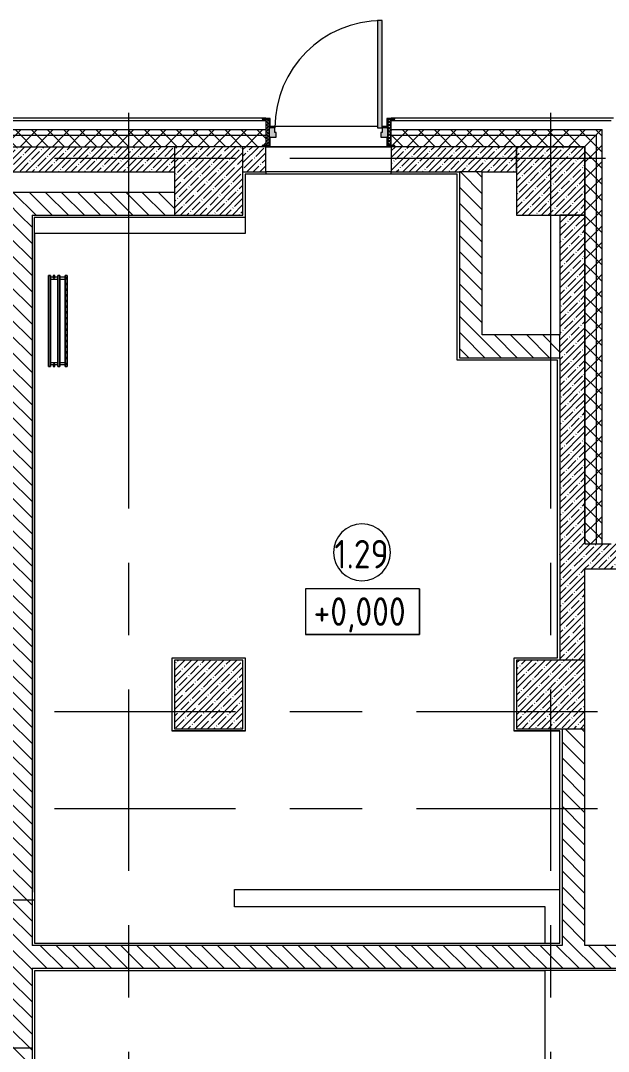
# Model space of a CAD drawing. Header units: millimetres. Extents: x -4029 to 232974, y -8553 to 104777.
# Drawn here: x 28660 to 33815, y 19172 to 28205 of the extents above; entities that cross this region are included whole.
import ezdxf

# ---------------------------------------------------------------- set-up
doc = ezdxf.new("R2010")
doc.units = ezdxf.units.MM
doc.linetypes.add('Осевая', pattern=[3175, 635, -476.25, 1587.5, -476.25])
for name, color, linetype, lineweight in [('A-AREA-BNDY', 7, 'Continuous', 9), ('A-AREA-IDEN', 7, 'Continuous', 9), ('A-DETL', 7, 'Continuous', 9), ('A-WALL', 7, 'Continuous', 9), ('A-WALL-1', 7, 'Continuous', 13), ('G-ANNO-DIMS', 7, 'Continuous', 9), ('I-WALL', 7, 'Continuous', 9), ('S-COLS', 7, 'Continuous', 9), ('Оси', 7, 'Continuous', 9), ('Оси-2', 7, 'Осевая', 9)]:
    doc.layers.add(name, color=color, linetype=linetype, lineweight=lineweight)
for name, color, linetype, lineweight, true_color in [('A-DOOR-1', 7, 'Continuous', 9, 0xaaaaaa), ('A-DOOR-2', 7, 'Continuous', 9, 0xe2e2e2), ('A-DOOR-FRAM-1', 7, 'Continuous', 9, 0xe2e2e2), ('A-DOOR-FRAM-2', 7, 'Continuous', 9, 0xaaaaaa), ('A-FLOR-1', 7, 'Continuous', 9, 0xaaaaaa), ('M-EQPM-1', 7, 'Continuous', 9, 0xaaaaaa)]:
    doc.layers.add(name, color=color, linetype=linetype, lineweight=lineweight, true_color=true_color)
doc.styles.add('GOST Common', font='', dxfattribs={"width": 0.9, "height": 250})
doc.styles.get('GOST Common').set_extended_font_data('GOST Common')
pattern_1 = [(45, (0, 0), (-57.02463, 57.02463), []), (45, (57.025, 0), (-57.02463, 57.02463), [100.806, -20.161, 3.353, -16.808])]
pattern_2 = [(135, (0, 0), (-70.71068, -70.71068), [])]
pattern_3 = [(45, (0, 0), (-70.71068, 70.71068), []), (135, (0, 0), (-70.71068, -70.71068), [])]

# ---------------------------------------------------------------- blocks, each defined once
blk = doc.blocks.new('BSC_Колонна _Прямоугольная - 600х600-V20-План монтажа стен и перегородок 1 этажа в осях 1-12')
at = {"layer": 'S-COLS'}
h = blk.add_hatch(dxfattribs=at)
h.set_pattern_fill('FP_37', color=256, style=0, pattern_type=2)
h.set_pattern_definition([(45, (-30310, -26800), (-57.02463, 57.02463), []), (45, (-30252.975, -26800), (-57.02463, 57.02463), [100.806, -20.161, 3.353, -16.808])])
h.paths.add_polyline_path([(218.4, -300), (300, -300), (300, 300), (-300, 300), (-300, -300)])
for p, q in [((300, 300), (-300, 300)), ((-300, 300), (-300, -300)), ((300, -300), (300, 300)), ((-300, -300), (300, -300))]:
    blk.add_line(p, q, dxfattribs=at)
blk = doc.blocks.new('110_Дверь_СКБ_1Ст_Наружная - ДН-2д_л__ Дверь из подвала ЛК _900 мм в свету_ 3300 фрамуга метал-22954314-План монтажа стен и перегородок 1 этажа в осях 1-12')
at = {"layer": 'A-DOOR-1'}
h = blk.add_hatch(dxfattribs=at)
h.set_pattern_fill('FP_54', color=256, style=0, pattern_type=2)
h.set_pattern_definition([(135, (1756.41, 179.685), (-14.14214, -14.14214), []), (225, (1756.41, 179.685), (14.14214, -14.14214), [])])
h.paths.add_polyline_path([(569.5, -125), (569.5, 105), (539.5, 105), (539.5, -125)])
at = {"layer": 'A-DOOR-2'}
h = blk.add_hatch(color=256, dxfattribs=at)
h.paths.add_polyline_path([(533.2, 30), (539.5, 30), (539.5, 105), (601.5, 105), (601.5, 113), (531.5, 113), (531.5, 30)])
h.paths.add_polyline_path([(-500.5, 30), (-492.5, 30.5), (-492.5, 113), (-562.5, 113), (-562.5, 105), (-500.5, 105), (-500.5, 33.5)])
h = blk.add_hatch(color=256, dxfattribs=at)
h.paths.add_polyline_path([(489.5, -50), (539.5, -50), (539.5, 30), (489.5, 30), (489.5, -10), (479.5, -10), (479.5, -50)])
h.paths.add_polyline_path([(-500.5, -50), (-440.5, -50), (-440.5, -10), (-450.5, -10), (-450.5, 30), (-500.5, 30), (-500.5, -35)])
h = blk.add_hatch(color=256, dxfattribs=at)
h.paths.add_polyline_path([(531.5, -133), (601.5, -133), (601.5, -125), (539.5, -125), (539.5, -50), (531.5, -50), (531.5, -125.4)])
h.paths.add_polyline_path([(-530.5, -133), (-492.5, -133), (-492.5, -50), (-500.5, -50), (-500.5, -125), (-562.5, -125), (-562.5, -133)])
at = {"layer": 'A-DOOR-FRAM-1'}
blk.add_hatch(color=256, dxfattribs=at).paths.add_polyline_path([(449.5, 30), (489.5, 30), (489.5, 970), (449.5, 970), (449.5, 45)])
at = {"layer": 'A-DOOR-FRAM-2'}
h = blk.add_hatch(dxfattribs=at)
h.set_pattern_fill('FP_55', color=256, style=0, pattern_type=2)
h.set_pattern_definition([(45, (-366.384, 179.685), (-14.1421, 14.1421), []), (135, (-366.384, 179.685), (-14.1421, -14.1421), [])])
h.paths.add_polyline_path([(-530.5, -125), (-500.5, -125), (-500.5, 105), (-530.5, 105), (-530.5, -119.5)])
at = {"layer": 'A-DOOR-1'}
for p, q in [((489.5, 970), (449.5, 970)), ((449.5, 970), (449.5, 30)), ((489.5, 30), (489.5, 970)), ((-492.5, 113), (-562.5, 113)), ((-562.5, 113), (-562.5, 105)), ((-562.5, 105), (-500.5, 105)), ((-500.5, 105), (-500.5, 30)), ((-492.5, 30), (-492.5, 113)), ((601.5, 113), (531.5, 113)), ((531.5, 113), (531.5, 30)), ((539.5, 30), (539.5, 105)), ((539.5, 105), (601.5, 105)), ((601.5, 105), (601.5, 113)), ((-500.5, 30), (-492.5, 30)), ((449.5, 30), (489.5, 30)), ((531.5, 30), (539.5, 30)), ((-492.5, -50), (-500.5, -50)), ((-500.5, -50), (-500.5, -125)), ((-492.5, -133), (-492.5, -50)), ((539.5, -50), (531.5, -50)), ((531.5, -50), (531.5, -133)), ((539.5, -125), (539.5, -50)), ((-562.5, -125), (-562.5, -133)), ((-500.5, -125), (-562.5, -125)), ((-562.5, -133), (-492.5, -133)), ((531.5, -133), (601.5, -133)), ((601.5, -125), (539.5, -125)), ((601.5, -133), (601.5, -125))]:
    blk.add_line(p, q, dxfattribs=at)
blk.add_arc((489.5, 30), 940, 90, 180, dxfattribs=at)
at = {"layer": 'A-DOOR-FRAM-2'}
for p, q in [((-500.5, 105), (-530.5, 105)), ((-530.5, 105), (-530.5, -125)), ((-500.5, -125), (-500.5, 105)), ((569.5, 105), (539.5, 105)), ((539.5, 105), (539.5, -125)), ((569.5, -125), (569.5, 105)), ((-450.5, 30), (-500.5, 30)), ((-500.5, 30), (-500.5, -50)), ((-450.5, -10), (-450.5, 30)), ((489.5, 30), (489.5, -10)), ((539.5, 30), (489.5, 30)), ((539.5, -50), (539.5, 30)), ((-500.5, -50), (-440.5, -50)), ((-440.5, -10), (-450.5, -10)), ((-440.5, -50), (-440.5, -10)), ((489.5, -10), (479.5, -10)), ((479.5, -10), (479.5, -50)), ((479.5, -50), (539.5, -50)), ((-530.5, -125), (-500.5, -125)), ((539.5, -125), (569.5, -125))]:
    blk.add_line(p, q, dxfattribs=at)
blk = doc.blocks.new('BSC_Колонна _Прямоугольная - 600х600-V35-План монтажа стен и перегородок 1 этажа в осях 1-12')
at = {"layer": 'S-COLS'}
h = blk.add_hatch(dxfattribs=at)
h.set_pattern_fill('FP_56', color=256, style=0, pattern_type=2)
h.set_pattern_definition([(45, (-33310, -22300), (-57.02463, 57.02463), []), (45, (-33252.975, -22300), (-57.02463, 57.02463), [100.806, -20.161, 3.353, -16.808])])
h.paths.add_polyline_path([(300, -300), (300, 300), (-300, 300), (-300, -300), (100, -300)])
for p, q in [((300, 300), (-300, 300)), ((-300, 300), (-300, -300)), ((300, -300), (300, 300)), ((-300, -300), (300, -300))]:
    blk.add_line(p, q, dxfattribs=at)
blk = doc.blocks.new('BSC_Колонна _Прямоугольная - 600х600-V59-План монтажа стен и перегородок 1 этажа в осях 1-12')
at = {"layer": 'S-COLS'}
h = blk.add_hatch(dxfattribs=at)
h.set_pattern_fill('FP_91', color=256, style=0, pattern_type=2)
h.set_pattern_definition([(45, (-30310, -22300), (-57.02463, 57.02463), []), (45, (-30252.975, -22300), (-57.02463, 57.02463), [100.806, -20.161, 3.353, -16.808])])
h.paths.add_polyline_path([(-300, -300), (300, -300), (300, 300), (-300, 300), (-300, -289.3)])
for p, q in [((300, 300), (-300, 300)), ((-300, 300), (-300, -300)), ((300, -300), (300, 300)), ((-300, -300), (300, -300))]:
    blk.add_line(p, q, dxfattribs=at)
blk = doc.blocks.new('radiator_prado_classic_z_tip_30_po exemplyaru - Classic Z Тип 30-500-30677908-План монтажа стен и перегородок 1 этажа в осях 1-12')
at = {"layer": 'M-EQPM-1'}
for p, q in [((0, 228), (0, 210)), ((800, 228), (0, 228)), ((0, 210), (0, 228)), ((0, 228), (12.5, 228)), ((0, 210), (800, 210)), ((17.5, 210), (0, 210)), ((12.5, 228), (37.5, 228)), ((37.5, 228), (12.5, 228)), ((12.5, 228), (37.5, 228)), ((12.5, 228), (17.5, 223)), ((12.5, 228), (17.5, 223)), ((32.5, 223), (17.5, 223)), ((17.5, 223), (32.5, 223)), ((17.5, 210), (17.5, 164)), ((17.5, 210), (17.5, 164)), ((18.5, 210), (17.5, 210)), ((17.5, 210), (32.5, 210)), ((32.5, 210), (17.5, 210)), ((17.5, 210), (32.2, 210)), ((19.7, 210), (18.5, 210)), ((31.5, 210), (18.5, 210)), ((26.9, 210), (19.7, 210)), ((31.5, 210), (26.9, 210)), ((32.5, 210), (31.5, 210)), ((32.2, 210), (32.5, 210)), ((32.5, 223), (37.5, 228)), ((37.5, 228), (32.5, 223)), ((32.5, 164), (32.5, 210)), ((32.5, 164), (32.5, 210)), ((767.5, 210), (32.5, 210)), ((37.5, 228), (62.5, 228)), ((62.5, 228), (87.5, 228)), ((87.5, 228), (62.5, 228)), ((62.5, 228), (87.5, 228)), ((62.5, 228), (67.5, 223)), ((62.5, 228), (67.5, 223)), ((82.5, 223), (67.5, 223)), ((67.5, 223), (82.5, 223)), ((82.5, 223), (87.5, 228)), ((87.5, 228), (82.5, 223)), ((87.5, 228), (112.5, 228)), ((112.5, 228), (137.5, 228)), ((137.5, 228), (112.5, 228)), ((112.5, 228), (137.5, 228)), ((112.5, 228), (117.5, 223)), ((112.5, 228), (117.5, 223)), ((132.5, 223), (117.5, 223)), ((117.5, 223), (132.5, 223)), ((132.5, 223), (137.5, 228)), ((137.5, 228), (132.5, 223)), ((137.5, 228), (162.5, 228)), ((162.5, 228), (187.5, 228)), ((187.5, 228), (162.5, 228)), ((162.5, 228), (187.5, 228)), ((162.5, 228), (167.5, 223)), ((162.5, 228), (167.5, 223)), ((182.5, 223), (167.5, 223)), ((167.5, 223), (182.5, 223)), ((182.5, 223), (187.5, 228)), ((187.5, 228), (182.5, 223)), ((187.5, 228), (212.5, 228)), ((212.5, 228), (237.5, 228)), ((237.5, 228), (212.5, 228)), ((212.5, 228), (237.5, 228)), ((212.5, 228), (217.5, 223)), ((212.5, 228), (217.5, 223)), ((232.5, 223), (217.5, 223)), ((217.5, 223), (232.5, 223)), ((232.5, 223), (237.5, 228)), ((237.5, 228), (232.5, 223)), ((237.5, 228), (262.5, 228)), ((262.5, 228), (287.5, 228)), ((287.5, 228), (262.5, 228)), ((262.5, 228), (287.5, 228)), ((262.5, 228), (267.5, 223)), ((262.5, 228), (267.5, 223)), ((282.5, 223), (267.5, 223)), ((267.5, 223), (282.5, 223)), ((282.5, 223), (287.5, 228)), ((287.5, 228), (282.5, 223)), ((287.5, 228), (312.5, 228)), ((312.5, 228), (337.5, 228)), ((337.5, 228), (312.5, 228)), ((312.5, 228), (337.5, 228)), ((312.5, 228), (317.5, 223)), ((312.5, 228), (317.5, 223)), ((332.5, 223), (317.5, 223)), ((317.5, 223), (332.5, 223)), ((332.5, 223), (337.5, 228)), ((337.5, 228), (332.5, 223)), ((337.5, 228), (362.5, 228)), ((362.5, 228), (387.5, 228)), ((387.5, 228), (362.5, 228)), ((362.5, 228), (387.5, 228)), ((362.5, 228), (367.5, 223)), ((362.5, 228), (367.5, 223)), ((382.5, 223), (367.5, 223)), ((367.5, 223), (382.5, 223)), ((382.5, 223), (387.5, 228)), ((387.5, 228), (382.5, 223)), ((387.5, 228), (412.5, 228)), ((412.5, 228), (437.5, 228)), ((437.5, 228), (412.5, 228)), ((412.5, 228), (437.5, 228)), ((412.5, 228), (417.5, 223)), ((412.5, 228), (417.5, 223)), ((432.5, 223), (417.5, 223)), ((417.5, 223), (432.5, 223)), ((432.5, 223), (437.5, 228)), ((437.5, 228), (432.5, 223)), ((437.5, 228), (462.5, 228)), ((462.5, 228), (487.5, 228)), ((487.5, 228), (462.5, 228)), ((462.5, 228), (487.5, 228)), ((462.5, 228), (467.5, 223)), ((462.5, 228), (467.5, 223)), ((482.5, 223), (467.5, 223)), ((467.5, 223), (482.5, 223)), ((482.5, 223), (487.5, 228)), ((487.5, 228), (482.5, 223)), ((487.5, 228), (512.5, 228)), ((512.5, 228), (537.5, 228)), ((537.5, 228), (512.5, 228)), ((512.5, 228), (537.5, 228)), ((512.5, 228), (517.5, 223)), ((512.5, 228), (517.5, 223)), ((532.5, 223), (517.5, 223)), ((517.5, 223), (532.5, 223)), ((532.5, 223), (537.5, 228)), ((537.5, 228), (532.5, 223)), ((537.5, 228), (562.5, 228)), ((562.5, 228), (587.5, 228)), ((587.5, 228), (562.5, 228)), ((562.5, 228), (587.5, 228)), ((562.5, 228), (567.5, 223)), ((562.5, 228), (567.5, 223)), ((582.5, 223), (567.5, 223)), ((567.5, 223), (582.5, 223)), ((582.5, 223), (587.5, 228)), ((587.5, 228), (582.5, 223)), ((587.5, 228), (612.5, 228)), ((612.5, 228), (637.5, 228)), ((637.5, 228), (612.5, 228)), ((612.5, 228), (637.5, 228)), ((612.5, 228), (617.5, 223)), ((612.5, 228), (617.5, 223)), ((632.5, 223), (617.5, 223)), ((617.5, 223), (632.5, 223)), ((632.5, 223), (637.5, 228)), ((637.5, 228), (632.5, 223)), ((637.5, 228), (662.5, 228)), ((662.5, 228), (687.5, 228)), ((687.5, 228), (662.5, 228)), ((662.5, 228), (687.5, 228)), ((662.5, 228), (667.5, 223)), ((662.5, 228), (667.5, 223)), ((682.5, 223), (667.5, 223)), ((667.5, 223), (682.5, 223)), ((682.5, 223), (687.5, 228)), ((687.5, 228), (682.5, 223)), ((687.5, 228), (712.5, 228)), ((712.5, 228), (737.5, 228)), ((737.5, 228), (712.5, 228)), ((712.5, 228), (737.5, 228)), ((712.5, 228), (717.5, 223)), ((712.5, 228), (717.5, 223)), ((732.5, 223), (717.5, 223)), ((717.5, 223), (732.5, 223)), ((732.5, 223), (737.5, 228)), ((737.5, 228), (732.5, 223)), ((737.5, 228), (762.5, 228)), ((762.5, 228), (787.5, 228)), ((787.5, 228), (762.5, 228)), ((762.5, 228), (787.5, 228)), ((762.5, 228), (767.5, 223)), ((762.5, 228), (767.5, 223)), ((782.5, 223), (767.5, 223)), ((767.5, 223), (782.5, 223)), ((767.5, 210), (767.5, 164)), ((767.5, 210), (767.5, 164)), ((771.2, 210), (767.5, 210)), ((767.5, 210), (782.5, 210)), ((768.5, 210), (767.5, 210)), ((767.5, 210), (782.5, 210)), ((776.9, 210), (768.5, 210)), ((781.5, 210), (768.5, 210)), ((773.1, 210), (771.2, 210)), ((776.9, 210), (773.1, 210)), ((778.7, 210), (776.9, 210)), ((782.5, 210), (776.9, 210)), ((780.3, 210), (778.7, 210)), ((781.5, 210), (780.3, 210)), ((782.5, 210), (781.5, 210)), ((782.5, 223), (787.5, 228)), ((787.5, 228), (782.5, 223)), ((782.5, 164), (782.5, 210)), ((782.5, 164), (782.5, 210)), ((800, 210), (782.5, 210)), ((787.5, 228), (800, 228)), ((800, 210), (800, 228)), ((800, 228), (800, 210)), ((800, 164), (0, 164)), ((0, 164), (0, 146)), ((0, 146), (0, 164)), ((0, 164), (17.5, 164)), ((0, 146), (800, 146)), ((17.5, 146), (0, 146)), ((17.5, 121.5), (0, 121.5)), ((17.5, 121.5), (0, 121.5)), ((0, 121.5), (0, 121.2)), ((0, 106.5), (0, 121.5)), ((0, 121.2), (0, 119.3)), ((0, 121.2), (0, 120.5)), ((0, 120.5), (0, 121.2)), ((0, 121.2), (0, 121.2)), ((0, 120.5), (0, 119.3)), ((0, 119.3), (0, 120.5)), ((0, 119.3), (0, 106.8)), ((0, 119.3), (0, 117.8)), ((0, 117.8), (0, 119.3)), ((0, 117.8), (0, 115.9)), ((0, 115.9), (0, 117.8)), ((0, 115.9), (0, 114)), ((0, 114), (0, 115.9)), ((0, 114), (0, 112.1)), ((0, 112.1), (0, 114)), ((0, 112.1), (0, 110.2)), ((0, 110.2), (0, 112.1)), ((0, 110.2), (0, 108.7)), ((0, 108.7), (0, 110.2)), ((0, 108.7), (0, 106.8)), ((0, 106.8), (0, 108.7)), ((0, 106.8), (0, 106.5)), ((0, 106.8), (0, 106.8)), ((0, 106.5), (17.5, 106.5)), ((0, 106.5), (17.5, 106.5)), ((19.7, 164), (17.5, 164)), ((17.5, 164), (32.5, 164)), ((30.3, 164), (17.5, 164)), ((17.5, 164), (32.5, 164)), ((17.5, 146), (17.5, 121.5)), ((17.5, 146), (17.5, 121.5)), ((17.5, 146), (17.8, 146)), ((32.5, 146), (17.5, 146)), ((17.5, 146), (32.5, 146)), ((32.5, 146), (17.5, 146)), ((17.5, 106.5), (17.5, 82)), ((17.5, 106.5), (17.5, 82)), ((17.8, 146), (23.1, 146)), ((18.5, 164), (31.5, 164)), ((31.5, 146), (18.5, 146)), ((28.7, 164), (19.7, 164)), ((23.1, 146), (30.3, 146)), ((30.3, 164), (28.7, 164)), ((31.5, 164), (30.3, 164)), ((32.5, 164), (30.3, 164)), ((30.3, 146), (32.5, 146)), ((32.5, 164), (31.5, 164)), ((32.5, 164), (767.5, 164)), ((32.5, 82), (32.5, 146)), ((32.5, 82), (32.5, 146)), ((767.5, 146), (32.5, 146)), ((782.5, 164), (767.5, 164)), ((767.5, 164), (782.5, 164)), ((767.8, 164), (767.5, 164)), ((767.5, 164), (776.9, 164)), ((767.5, 146), (767.5, 82)), ((767.5, 146), (767.5, 82)), ((767.5, 146), (782.5, 146)), ((782.5, 146), (767.5, 146)), ((767.5, 146), (767.8, 146)), ((767.8, 146), (767.5, 146)), ((773.1, 164), (767.8, 164)), ((767.8, 146), (773.1, 146)), ((768.5, 146), (767.8, 146)), ((768.5, 164), (781.5, 164)), ((769.7, 146), (768.5, 146)), ((781.5, 146), (768.5, 146)), ((771.2, 146), (769.7, 146)), ((773.1, 146), (771.2, 146)), ((775, 164), (773.1, 164)), ((773.1, 146), (778.7, 146)), ((775, 146), (773.1, 146)), ((781.5, 164), (775, 164)), ((776.9, 146), (775, 146)), ((776.9, 164), (778.7, 164)), ((778.7, 146), (776.9, 146)), ((778.7, 164), (781.5, 164)), ((778.7, 146), (782.5, 146)), ((780.3, 146), (778.7, 146)), ((781.5, 146), (780.3, 146)), ((782.5, 164), (781.5, 164)), ((781.5, 164), (782.5, 164)), ((782.2, 146), (781.5, 146)), ((782.5, 146), (782.2, 146)), ((782.5, 164), (800, 164)), ((782.5, 121.5), (782.5, 146)), ((782.5, 121.5), (782.5, 146)), ((800, 146), (782.5, 146)), ((800, 121.5), (782.5, 121.5)), ((800, 121.5), (782.5, 121.5)), ((782.5, 82), (782.5, 106.5)), ((782.5, 106.5), (800, 106.5)), ((782.5, 82), (782.5, 106.5)), ((782.5, 106.5), (800, 106.5)), ((800, 146), (800, 164)), ((800, 164), (800, 146)), ((800, 121.5), (800, 106.5)), ((800, 121.2), (800, 121.5)), ((800, 121.5), (800, 121.2)), ((800, 121.2), (800, 121.5)), ((800, 106.8), (800, 121.2)), ((800, 121.2), (800, 106.8)), ((800, 120.5), (800, 121.2)), ((800, 119.3), (800, 120.5)), ((800, 106.8), (800, 119.3)), ((800, 106.5), (800, 106.8)), ((800, 106.8), (800, 106.5)), ((800, 106.5), (800, 106.8)), ((800, 82), (0, 82)), ((0, 82), (0, 64)), ((0, 64), (0, 82)), ((0, 82), (17.5, 82)), ((800, 64), (0, 64)), ((0, 64), (800, 64)), ((17.8, 82), (17.5, 82)), ((17.5, 82), (32.5, 82)), ((17.8, 82), (17.5, 82)), ((17.5, 82), (32.5, 82)), ((18.5, 82), (17.8, 82)), ((32.5, 82), (17.8, 82)), ((23.1, 82), (18.5, 82)), ((18.5, 82), (31.5, 82)), ((30.3, 82), (23.1, 82)), ((32.2, 82), (30.3, 82)), ((32.5, 82), (32.2, 82)), ((32.5, 82), (767.5, 82)), ((782.5, 82), (767.5, 82)), ((767.5, 82), (782.5, 82)), ((771.2, 82), (767.5, 82)), ((767.5, 82), (767.8, 82)), ((767.8, 82), (771.2, 82)), ((768.5, 82), (781.5, 82)), ((778.7, 82), (771.2, 82)), ((771.2, 82), (773.1, 82)), ((773.1, 82), (778.7, 82)), ((782.5, 82), (778.7, 82)), ((778.7, 82), (780.3, 82)), ((780.3, 82), (782.5, 82)), ((782.5, 82), (800, 82)), ((800, 64), (800, 82)), ((800, 82), (800, 64))]:
    blk.add_line(p, q, dxfattribs=at)
for points, knots in [([(17.8, 121.2), (17.7, 121.3), (17.7, 121.3), (17.5, 121.5), (17.5, 121.5), (17.5, 121.5)], [0.8571429, 0.8571429, 0.8571429, 0.8571429, 0.8928571, 0.9285714, 1, 1, 1, 1]), ([(17.5, 121.5), (17.5, 121.5), (17.5, 121.5), (17.7, 121.3), (17.7, 121.3), (17.8, 121.2)], [0, 0, 0, 0, 0.0714286, 0.1071429, 0.1428571, 0.1428571, 0.1428571, 0.1428571]), ([(17.5, 121.5), (17.5, 121.5), (17.5, 121.5), (17.7, 121.3), (17.7, 121.3), (17.8, 121.2)], [0, 0, 0, 0, 0.0714286, 0.1071429, 0.1428571, 0.1428571, 0.1428571, 0.1428571]), ([(25, 114), (24.5, 114.5), (23.6, 115.4), (22.4, 116.6), (21.6, 117.4), (21.1, 117.9), (20.8, 118.2), (20.5, 118.5), (20.2, 118.8), (19.8, 119.1), (19.6, 119.4), (19.3, 119.7), (19, 120), (18.7, 120.3), (18.5, 120.5), (18.3, 120.7), (18.1, 120.9), (17.9, 121.1), (17.8, 121.2), (17.7, 121.3), (17.5, 121.5), (17.5, 121.5), (17.5, 121.5)], [0, 0, 0, 0, 0.142857, 0.285714, 0.357143, 0.392857, 0.428571, 0.464286, 0.5, 0.535714, 0.571429, 0.607143, 0.642857, 0.678571, 0.714286, 0.75, 0.785714, 0.821429, 0.857143, 0.892857, 0.928571, 1, 1, 1, 1]), ([(17.5, 106.5), (17.5, 106.5), (17.5, 106.5), (17.7, 106.7), (17.8, 106.8), (17.9, 106.9), (18.1, 107.1), (18.3, 107.3), (18.5, 107.5), (18.7, 107.7), (19, 108), (19.3, 108.3), (19.6, 108.6), (19.8, 108.9), (20.3, 109.3), (20.7, 109.7), (21.1, 110.1), (21.6, 110.6), (22.4, 111.4), (23.6, 112.6), (24.5, 113.5), (25, 114)], [0, 0, 0, 0, 0.071429, 0.107143, 0.142857, 0.178571, 0.214286, 0.25, 0.285714, 0.321429, 0.357143, 0.392857, 0.428571, 0.464286, 0.5, 0.571429, 0.607143, 0.642857, 0.714286, 0.857143, 1, 1, 1, 1]), ([(17.5, 106.5), (17.5, 106.5), (17.5, 106.5), (17.7, 106.7), (17.7, 106.7), (17.8, 106.8)], [0, 0, 0, 0, 0.0714286, 0.1071429, 0.1428571, 0.1428571, 0.1428571, 0.1428571]), ([(17.8, 106.8), (17.7, 106.7), (17.7, 106.7), (17.5, 106.5), (17.5, 106.5), (17.5, 106.5)], [0.8571429, 0.8571429, 0.8571429, 0.8571429, 0.8928571, 0.9285714, 1, 1, 1, 1]), ([(17.8, 106.8), (17.7, 106.7), (17.7, 106.7), (17.5, 106.5), (17.5, 106.5), (17.5, 106.5)], [0.8571429, 0.8571429, 0.8571429, 0.8571429, 0.8928571, 0.9285714, 1, 1, 1, 1]), ([(17.8, 121.2), (17.8, 121.2), (17.9, 121.1), (18.1, 120.9), (18.3, 120.7), (18.5, 120.5), (18.7, 120.3), (19, 120), (19.3, 119.7), (19.6, 119.4), (19.8, 119.1), (20.3, 118.7), (20.7, 118.3), (21.1, 117.9), (21.6, 117.4), (22.4, 116.6), (23.1, 115.9), (23.6, 115.4)], [0.1428571, 0.1428571, 0.1428571, 0.1428571, 0.1785714, 0.2142857, 0.25, 0.2857143, 0.3214286, 0.3571429, 0.3928571, 0.4285714, 0.4642857, 0.5, 0.5714286, 0.6071429, 0.6428571, 0.7142857, 0.8571429, 0.8571429, 0.8571429, 0.8571429]), ([(22.1, 111.1), (21.9, 110.9), (21.6, 110.6), (21.1, 110.1), (20.8, 109.8), (20.5, 109.5), (20.2, 109.2), (19.8, 108.9), (19.6, 108.6), (19.3, 108.3), (19, 108), (18.7, 107.7), (18.5, 107.5), (18.3, 107.3), (18.1, 107.1), (17.9, 106.9), (17.8, 106.8), (17.8, 106.8)], [0.2857143, 0.2857143, 0.2857143, 0.2857143, 0.3571429, 0.3928571, 0.4285714, 0.4642857, 0.5, 0.5357143, 0.5714286, 0.6071429, 0.6428571, 0.6785714, 0.7142857, 0.75, 0.7857143, 0.8214286, 0.8571429, 0.8571429, 0.8571429, 0.8571429]), ([(17.8, 106.8), (17.8, 106.8), (17.9, 106.9), (18.1, 107.1), (18.3, 107.3), (18.5, 107.5), (18.7, 107.7), (19, 108), (19.3, 108.3), (19.6, 108.6), (19.9, 108.8), (20.3, 109.3), (20.6, 109.6), (20.8, 109.8)], [0.1428571, 0.1428571, 0.1428571, 0.1428571, 0.1785714, 0.2142857, 0.25, 0.2857143, 0.3214286, 0.3571429, 0.3928571, 0.4285714, 0.4642857, 0.5, 0.5714286, 0.5714286, 0.5714286, 0.5714286]), ([(22.1, 116.9), (21.9, 117.1), (21.6, 117.4), (21.1, 117.9), (20.8, 118.2), (20.5, 118.5), (20.2, 118.8), (19.9, 119.2), (19.7, 119.3), (19.6, 119.4)], [0.2857143, 0.2857143, 0.2857143, 0.2857143, 0.3571429, 0.3928571, 0.4285714, 0.4642857, 0.5, 0.5357143, 0.5714286, 0.5714286, 0.5714286, 0.5714286]), ([(19.6, 119.4), (19.7, 119.3), (19.9, 119.2), (20.3, 118.7), (20.6, 118.4), (20.8, 118.2)], [0.4285714, 0.4285714, 0.4285714, 0.4285714, 0.4642857, 0.5, 0.5714286, 0.5714286, 0.5714286, 0.5714286]), ([(20.8, 118.2), (20.9, 118.1), (21.1, 117.9), (21.6, 117.4), (21.9, 117.1), (22.1, 116.9)], [0.5714286, 0.5714286, 0.5714286, 0.5714286, 0.6071429, 0.6428571, 0.7142857, 0.7142857, 0.7142857, 0.7142857]), ([(20.8, 109.8), (20.9, 109.9), (21.1, 110.1), (21.6, 110.6), (21.9, 110.9), (22.1, 111.1)], [0.5714286, 0.5714286, 0.5714286, 0.5714286, 0.6071429, 0.6428571, 0.7142857, 0.7142857, 0.7142857, 0.7142857]), ([(22.1, 111.1), (21.9, 110.9), (21.6, 110.6), (21.1, 110.1), (20.9, 109.9), (20.8, 109.8)], [0.2857143, 0.2857143, 0.2857143, 0.2857143, 0.3571429, 0.3928571, 0.4285714, 0.4285714, 0.4285714, 0.4285714]), ([(775, 114), (775.5, 114.5), (776.4, 115.4), (777.6, 116.6), (778.4, 117.4), (778.9, 117.9), (779.2, 118.2), (779.5, 118.5), (779.8, 118.8), (780.1, 119.2), (780.4, 119.4), (780.7, 119.7), (781, 120), (781.3, 120.3), (781.5, 120.5), (781.7, 120.7), (781.9, 120.9), (782.1, 121.1), (782.2, 121.2), (782.3, 121.3), (782.5, 121.5), (782.5, 121.5), (782.5, 121.5)], [0, 0, 0, 0, 0.142857, 0.285714, 0.357143, 0.392857, 0.428571, 0.464286, 0.5, 0.535714, 0.571429, 0.607143, 0.642857, 0.678571, 0.714286, 0.75, 0.785714, 0.821429, 0.857143, 0.892857, 0.928571, 1, 1, 1, 1]), ([(782.5, 106.5), (782.5, 106.5), (782.5, 106.5), (782.3, 106.7), (782.2, 106.8), (782.1, 106.9), (781.9, 107.1), (781.7, 107.3), (781.5, 107.5), (781.3, 107.7), (781, 108), (780.7, 108.3), (780.4, 108.6), (780.1, 108.8), (779.7, 109.3), (779.3, 109.7), (778.9, 110.1), (778.4, 110.6), (777.6, 111.4), (776.4, 112.6), (775.5, 113.5), (775, 114)], [0, 0, 0, 0, 0.071429, 0.107143, 0.142857, 0.178571, 0.214286, 0.25, 0.285714, 0.321429, 0.357143, 0.392857, 0.428571, 0.464286, 0.5, 0.571429, 0.607143, 0.642857, 0.714286, 0.857143, 1, 1, 1, 1]), ([(782.2, 121.2), (782.2, 121.2), (782.1, 121.1), (781.9, 120.9), (781.7, 120.7), (781.5, 120.5), (781.3, 120.3), (781, 120), (780.7, 119.7), (780.4, 119.4), (780.1, 119.2), (779.7, 118.7), (779.3, 118.3), (778.9, 117.9), (778.4, 117.4), (777.6, 116.6), (776.9, 115.9), (776.4, 115.4)], [0.1428571, 0.1428571, 0.1428571, 0.1428571, 0.1785714, 0.2142857, 0.25, 0.2857143, 0.3214286, 0.3571429, 0.3928571, 0.4285714, 0.4642857, 0.5, 0.5714286, 0.6071429, 0.6428571, 0.7142857, 0.8571429, 0.8571429, 0.8571429, 0.8571429]), ([(782.2, 121.2), (782.2, 121.2), (782.1, 121.1), (781.9, 120.9), (781.7, 120.7), (781.5, 120.5), (781.3, 120.3), (781, 120), (780.7, 119.7), (780.4, 119.4), (780.1, 119.2), (779.7, 118.7), (779.3, 118.3), (778.9, 117.9), (778.4, 117.4), (777.6, 116.6), (776.9, 115.9), (776.4, 115.4)], [0.1428571, 0.1428571, 0.1428571, 0.1428571, 0.1785714, 0.2142857, 0.25, 0.2857143, 0.3214286, 0.3571429, 0.3928571, 0.4285714, 0.4642857, 0.5, 0.5714286, 0.6071429, 0.6428571, 0.7142857, 0.8571429, 0.8571429, 0.8571429, 0.8571429]), ([(776.4, 115.4), (776.9, 115.9), (777.6, 116.6), (778.4, 117.4), (778.9, 117.9), (779.2, 118.2), (779.5, 118.5), (779.8, 118.8), (780.1, 119.2), (780.4, 119.4), (780.7, 119.7), (781, 120), (781.3, 120.3), (781.4, 120.4), (781.5, 120.5)], [0.1428571, 0.1428571, 0.1428571, 0.1428571, 0.2857143, 0.3571429, 0.3928571, 0.4285714, 0.4642857, 0.5, 0.5357143, 0.5714286, 0.6071429, 0.6428571, 0.6785714, 0.7142857, 0.7142857, 0.7142857, 0.7142857]), ([(777.9, 111.1), (778.1, 110.9), (778.4, 110.6), (778.9, 110.1), (779.2, 109.8), (779.5, 109.5), (779.8, 109.2), (780.1, 108.8), (780.4, 108.6), (780.7, 108.3), (781, 108), (781.3, 107.7), (781.5, 107.5), (781.7, 107.3), (781.9, 107.1), (782.1, 106.9), (782.2, 106.8), (782.2, 106.8)], [0.2857143, 0.2857143, 0.2857143, 0.2857143, 0.3571429, 0.3928571, 0.4285714, 0.4642857, 0.5, 0.5357143, 0.5714286, 0.6071429, 0.6428571, 0.6785714, 0.7142857, 0.75, 0.7857143, 0.8214286, 0.8571429, 0.8571429, 0.8571429, 0.8571429]), ([(777.9, 111.1), (778.1, 110.9), (778.4, 110.6), (778.9, 110.1), (779.2, 109.8), (779.5, 109.5), (779.8, 109.2), (780.1, 108.8), (780.4, 108.6), (780.7, 108.3), (781, 108), (781.3, 107.7), (781.5, 107.5), (781.7, 107.3), (781.9, 107.1), (782.1, 106.9), (782.2, 106.8), (782.2, 106.8)], [0.2857143, 0.2857143, 0.2857143, 0.2857143, 0.3571429, 0.3928571, 0.4285714, 0.4642857, 0.5, 0.5357143, 0.5714286, 0.6071429, 0.6428571, 0.6785714, 0.7142857, 0.75, 0.7857143, 0.8214286, 0.8571429, 0.8571429, 0.8571429, 0.8571429]), ([(781.5, 107.5), (781.4, 107.6), (781.3, 107.7), (781, 108), (780.7, 108.3), (780.4, 108.6), (780.1, 108.8), (779.7, 109.3), (779.3, 109.7), (778.9, 110.1), (778.4, 110.6), (778.1, 110.9), (777.9, 111.1)], [0.2857143, 0.2857143, 0.2857143, 0.2857143, 0.3214286, 0.3571429, 0.3928571, 0.4285714, 0.4642857, 0.5, 0.5714286, 0.6071429, 0.6428571, 0.7142857, 0.7142857, 0.7142857, 0.7142857]), ([(782.5, 121.5), (782.5, 121.5), (782.5, 121.5), (782.3, 121.3), (782.3, 121.3), (782.2, 121.2)], [0, 0, 0, 0, 0.0714286, 0.1071429, 0.1428571, 0.1428571, 0.1428571, 0.1428571]), ([(782.5, 121.5), (782.5, 121.5), (782.5, 121.5), (782.3, 121.3), (782.3, 121.3), (782.2, 121.2)], [0, 0, 0, 0, 0.0714286, 0.1071429, 0.1428571, 0.1428571, 0.1428571, 0.1428571]), ([(782.2, 121.2), (782.3, 121.3), (782.3, 121.3), (782.5, 121.5), (782.5, 121.5), (782.5, 121.5)], [0.8571429, 0.8571429, 0.8571429, 0.8571429, 0.8928571, 0.9285714, 1, 1, 1, 1]), ([(782.2, 106.8), (782.3, 106.7), (782.3, 106.7), (782.5, 106.5), (782.5, 106.5), (782.5, 106.5)], [0.8571429, 0.8571429, 0.8571429, 0.8571429, 0.8928571, 0.9285714, 1, 1, 1, 1]), ([(782.2, 106.8), (782.3, 106.7), (782.3, 106.7), (782.5, 106.5), (782.5, 106.5), (782.5, 106.5)], [0.8571429, 0.8571429, 0.8571429, 0.8571429, 0.8928571, 0.9285714, 1, 1, 1, 1]), ([(782.5, 106.5), (782.5, 106.5), (782.5, 106.5), (782.3, 106.7), (782.3, 106.7), (782.2, 106.8)], [0, 0, 0, 0, 0.0714286, 0.1071429, 0.1428571, 0.1428571, 0.1428571, 0.1428571])]:
    blk.add_open_spline(points, degree=3, knots=knots, dxfattribs=at)
for points in [[(18.5, 120.5), (18.4, 120.6), (18.3, 120.7), (18.1, 120.9), (17.9, 121.1), (17.8, 121.2), (17.8, 121.2)], [(17.8, 121.2), (17.8, 121.2), (17.9, 121.1), (18.1, 120.9), (18.3, 120.7), (18.5, 120.5), (18.7, 120.3), (19, 120), (19.3, 119.7), (19.5, 119.5), (19.6, 119.4)], [(20.8, 109.8), (20.7, 109.7), (20.5, 109.5), (20.2, 109.2), (19.9, 108.8), (19.6, 108.6), (19.3, 108.3), (19, 108), (18.7, 107.7), (18.5, 107.5), (18.3, 107.3), (18.1, 107.1), (17.9, 106.9), (17.8, 106.8), (17.8, 106.8)], [(19.6, 119.4), (19.5, 119.5), (19.3, 119.7), (19, 120), (18.7, 120.3), (18.6, 120.4), (18.5, 120.5)], [(23.6, 115.4), (23.1, 115.9), (22.6, 116.4), (22.1, 116.9)], [(22.1, 116.9), (22.6, 116.4), (23.1, 115.9), (23.6, 115.4)], [(25, 114), (24.5, 113.5), (23.6, 112.6), (22.6, 111.6), (22.1, 111.1)], [(22.1, 111.1), (22.6, 111.6), (23.1, 112.1), (23.6, 112.6)], [(23.6, 112.6), (23.1, 112.1), (22.6, 111.6), (22.1, 111.1)], [(25, 114), (24.5, 114.5), (24, 115), (23.6, 115.4)], [(23.6, 115.4), (24, 115), (24.5, 114.5), (25, 114)], [(23.6, 115.4), (24, 115), (24.5, 114.5), (25, 114)], [(23.6, 112.6), (24, 113), (24.5, 113.5), (25, 114)], [(25, 114), (24.5, 113.5), (24, 113), (23.6, 112.6)], [(776.4, 115.4), (776, 115), (775.5, 114.5), (775, 114)], [(776.4, 115.4), (776, 115), (775.5, 114.5), (775, 114)], [(775, 114), (775.5, 114.5), (776, 115), (776.4, 115.4)], [(775, 114), (775.5, 113.5), (776.4, 112.6), (777.4, 111.6), (777.9, 111.1)], [(775, 114), (775.5, 113.5), (776.4, 112.6), (777.4, 111.6), (777.9, 111.1)], [(777.9, 111.1), (777.4, 111.6), (776.4, 112.6), (775.5, 113.5), (775, 114)], [(781.5, 120.5), (781.6, 120.6), (781.7, 120.7), (781.9, 120.9), (782.1, 121.1), (782.2, 121.2), (782.2, 121.2)], [(782.2, 106.8), (782.2, 106.8), (782.1, 106.9), (781.9, 107.1), (781.7, 107.3), (781.6, 107.4), (781.5, 107.5)]]:
    blk.add_open_spline(points, degree=3, dxfattribs=at)
blk = doc.blocks.new('BSC_Колонна _Прямоугольная - 600х600-V79-План монтажа стен и перегородок 1 этажа в осях 1-12')
at = {"layer": 'S-COLS'}
for p, q in [((300, 300), (-300, 300)), ((-300, 300), (-300, -300)), ((300, -300), (300, 300)), ((-300, -300), (300, -300))]:
    blk.add_line(p, q, dxfattribs=at)
blk = doc.blocks.new('Марка_Помещения - Номер-25198446-План монтажа стен и перегородок 1 этажа в осях 1-12')
at = {"layer": 'A-AREA-IDEN'}
for start, end in [(360, 180), (180, 360)]:
    blk.add_arc((0, 0), 2.5, start, end, dxfattribs=at)
blk = doc.blocks.new('Высотные отметки - 10х4_h_-17668695-План монтажа стен и перегородок 1 этажа в осях 1-12')
at = {"layer": 'G-ANNO-DIMS'}
for p, q in [((-5, 4), (-5, 0)), ((5, 4), (-5, 4)), ((5, 4), (-5, 4)), ((-5, 4), (-5, 0)), ((5, 4), (5, 0)), ((5, 0), (5, 4)), ((5, 0), (-5, 0)), ((-5, 0), (5, 0))]:
    blk.add_line(p, q, dxfattribs=at)

msp = doc.modelspace()

# ---------------------------------------------------------------- hatches: boundary and pattern name
at = {"layer": 'A-WALL'}
h = msp.add_hatch(dxfattribs=at)
h.set_pattern_fill('FP_6', color=256, style=0, pattern_type=2)
h.set_pattern_definition(pattern_3)
h.paths.add_polyline_path([(33218.978, 27200), (33760, 27200), (33760, 27250), (31910, 27250), (31910, 27200), (33010, 27200)])
h.paths.add_polyline_path([(19610.2567, 27200), (20210, 27200), (20210, 27250), (19610.2567, 27250), (19610.2567, 27209.9999)])
h.paths.add_polyline_path([(18710.2567, 27200), (18710.2567, 27250), (17810.2566, 27250), (17810.2566, 27200), (18420.9316, 27200)])
h.paths.add_polyline_path([(23802.0394, 27200), (30810, 27200), (30810, 27250), (21910, 27250), (21910, 27200), (22456.7624, 27200)])
h.paths.add_polyline_path([(13730, 27200), (15110.2565, 27200), (15110.2565, 27250), (13730, 27250), (13730, 27209.9999)])
h.paths.add_polyline_path([(16910.2566, 27200), (16910.2566, 27250), (16010.2565, 27250), (16010.2565, 27200), (16598.8889, 27200)])
h = msp.add_hatch(dxfattribs=at)
h.set_pattern_fill('FP_6', color=256, style=0, pattern_type=2)
h.set_pattern_definition(pattern_3)
h.paths.add_polyline_path([(23802.0394, 27100), (30810, 27100), (30810, 27102), (30778, 27102), (30778, 27110), (30810, 27110), (30810, 27200), (21910, 27200), (21910, 27100), (22510, 27100)])
h.paths.add_polyline_path([(13765, 27100), (15110.2565, 27100), (15110.2565, 27200), (13730, 27200), (13730, 27100)])
h.paths.add_polyline_path([(33390, 27100), (33710, 27100), (33710, 27200), (31910, 27200), (31910, 27110), (31942, 27109.2479), (31942, 27102), (31910, 27102), (31910, 27100), (33218.978, 27100)])
h.paths.add_polyline_path([(16010.2565, 27100), (16910.2566, 27100), (16910.2566, 27200), (16010.2565, 27200), (16010.2565, 27197.5548)])
h.paths.add_polyline_path([(17810.2566, 27100), (18710.2566, 27100), (18710.2567, 27200), (17810.2566, 27200), (17810.2566, 27166.4544)])
h.paths.add_polyline_path([(19610.2567, 27100), (20210, 27100), (20210, 27200), (19610.2567, 27200), (19610.2567, 27116.6083)])
h = msp.add_hatch(dxfattribs=at)
h.set_pattern_fill('FP_6', color=256, style=0, pattern_type=2)
h.set_pattern_definition(pattern_3)
h.paths.add_polyline_path([(33710, 23620), (33760, 23620), (33760, 27200), (33710, 27199.5263), (33710, 23635.5572)])
h = msp.add_hatch(dxfattribs=at)
h.set_pattern_fill('FP_6', color=256, style=0, pattern_type=2)
h.set_pattern_definition(pattern_3)
h.paths.add_polyline_path([(33610.279, 23620), (33710, 23620), (33710, 27100), (33610, 27099.9999), (33610, 23620)])
at = {"layer": 'I-WALL'}
h = msp.add_hatch(dxfattribs=at)
h.set_pattern_fill('FP_1', color=256, style=0, pattern_type=2)
h.set_pattern_definition(pattern_1)
h.paths.add_polyline_path([(29810, 26880), (29810, 27099.9999), (26410, 27099.9999), (26410, 26880), (29183.1471, 26880)])
h = msp.add_hatch(dxfattribs=at)
h.set_pattern_fill('FP_1', color=256, style=0, pattern_type=2)
h.set_pattern_definition(pattern_1)
h.paths.add_polyline_path([(31977.3688, 26880), (33010, 26880), (33010, 27100), (31910, 27100), (31910, 26880)])
h.paths.add_polyline_path([(30010, 26880), (30010, 27099.9999), (29810, 27099.9999), (29810, 26880), (29990, 26880)])
h.paths.add_polyline_path([(30610, 26880), (30810, 26880), (30809.9994, 27099.9999), (30610, 27099.9999), (30610, 26900)])
h = msp.add_hatch(dxfattribs=at)
h.set_pattern_fill('FP_18', color=256, style=0, pattern_type=2)
h.set_pattern_definition(pattern_2)
h.paths.add_polyline_path([(32709.4735, 25449.9999), (32709.4735, 26880), (32509.4735, 26880), (32509.4735, 25449.9999)])
h = msp.add_hatch(dxfattribs=at)
h.set_pattern_fill('FP_18', color=256, style=0, pattern_type=2)
h.set_pattern_definition(pattern_2)
h.paths.add_polyline_path([(28560, 26499.9999), (30010, 26499.9999), (30010, 26699.9999), (26410, 26699.9999), (26410, 26499.9999), (27837.8702, 26499.9999)])
h = msp.add_hatch(dxfattribs=at)
h.set_pattern_fill('FP_18', color=256, style=0, pattern_type=2)
h.set_pattern_definition(pattern_2)
h.paths.add_polyline_path([(28760, 15200.0001), (28760, 26499.9999), (28560, 26499.9999), (28560, 15200.0001)])
h = msp.add_hatch(dxfattribs=at)
h.set_pattern_fill('FP_1', color=256, style=0, pattern_type=2)
h.set_pattern_definition(pattern_1)
h.paths.add_polyline_path([(33390, 22600), (33610, 22600), (33610, 26499.9999), (33390, 26499.9999), (33390, 23013.0522)])
h = msp.add_hatch(dxfattribs=at)
h.set_pattern_fill('FP_18', color=256, style=0, pattern_type=2)
h.set_pattern_definition(pattern_2)
h.paths.add_polyline_path([(33390, 25249.9999), (33390, 25449.9999), (32509.4735, 25449.9999), (32509.4735, 25249.9999), (33370, 25249.9999)])
h = msp.add_hatch(dxfattribs=at)
h.set_pattern_fill('FP_1', color=256, style=0, pattern_type=2)
h.set_pattern_definition(pattern_1)
h.paths.add_polyline_path([(33860, 23400), (34540, 23400), (34540, 23620), (33610, 23619.7217), (33610, 23400), (33840, 23400)])
h.paths.add_polyline_path([(38270, 23400), (38282.6518, 23400), (38282.6518, 23620), (37640, 23619.7217), (37640, 23400), (37927.4473, 23400)])
h = msp.add_hatch(dxfattribs=at)
h.set_pattern_fill('FP_18', color=256, style=0, pattern_type=2)
h.set_pattern_definition(pattern_2)
h.paths.add_polyline_path([(33610, 20100), (33610, 22000), (33410, 22000), (33410, 20100)])
h = msp.add_hatch(dxfattribs=at)
h.set_pattern_fill('FP_18', color=256, style=0, pattern_type=2)
h.set_pattern_definition(pattern_2)
h.paths.add_polyline_path([(33390, 19900), (34010, 19900), (34010, 20100), (28760, 20100), (28760, 19900), (33218.978, 19900)])
at = {"layer": 'S-COLS'}
h = msp.add_hatch(dxfattribs=at)
h.set_pattern_fill('FP_1', color=256, style=0, pattern_type=2)
h.set_pattern_definition(pattern_1)
h.paths.add_polyline_path([(33390, 26499.9999), (33610, 26499.9999), (33610, 27099.9999), (33010, 27099.9999), (33010, 26499.9999), (33218.978, 26499.9999)])

# ---------------------------------------------------------------- linework, layer by layer
at = {"layer": 'A-AREA-BNDY', "flags": 128}
for points in [[(32488.4735, 26858.9999), (31910, 26858.9999), (30810, 26858.9999), (30631, 26858.9999), (30631, 26339.9999), (28781, 26339.9999), (28781, 20121), (33260, 20121), (33260, 20440), (33236.4904, 20440), (30535, 20440), (30535, 20590), (33389, 20590), (33389, 21979), (32989, 21979), (32989, 22621), (33369, 22621), (33369, 25228.9999), (32488.4735, 25228.9999)], [(29989, 22621), (30631, 22621), (30631, 21979), (29989, 21979)], [(32989, 18471.0001), (33260, 18471.0001), (33260, 19879), (28781, 19879), (28781, 15361.0001), (31041, 15361.0001), (31041, 15221.0001), (33369.4735, 15221.0001), (33369.4735, 17829.0001), (32989, 17829.0001)]]:
    msp.add_lwpolyline(points, close=True, dxfattribs=at)
at = {"layer": 'A-DETL'}
for p, q in [((21890, 20500), (28781, 20500)), ((28760, 19200), (21890, 19200))]:
    msp.add_line(p, q, dxfattribs=at)
at = {"layer": 'A-FLOR-1'}
for p, q in [((30810, 26859.9999), (30630, 26859.9999)), ((30630, 26859.9999), (30630, 26479.9999)), ((30810, 26879.9999), (30810, 26859.9999)), ((31910, 26859.9999), (31910, 26879.9999)), ((32489.4735, 26859.9999), (31910, 26859.9999)), ((32489.4735, 25229.9999), (32489.4735, 26859.9999)), ((30630, 26479.9999), (28780, 26479.9999)), ((28780, 26479.9999), (28780, 20567.6532)), ((33370, 25229.9999), (32489.4735, 25229.9999)), ((33370, 22620), (33370, 25229.9999)), ((29990, 21980), (29990, 22620)), ((29990, 22620), (30630, 22620)), ((30630, 22620), (30630, 21980)), ((32990, 21980), (32990, 22620)), ((32990, 22620), (33370, 22620)), ((30630, 21980), (29990, 21980)), ((33390, 21980), (32990, 21980)), ((33390, 20120), (33390, 21980)), ((30669.9281, 20120), (33390, 20120)), ((33990, 19880), (30669.9281, 19880))]:
    msp.add_line(p, q, dxfattribs=at)
at = {"layer": 'A-WALL'}
for p, q in [((30810, 27350), (21910, 27350)), ((30810, 27348), (30810, 27350)), ((30848, 27280), (31790, 27280)), ((31830, 27280), (31872, 27280)), ((33860, 27350), (31910, 27350)), ((31910, 27350), (31910, 27348)), ((26410, 27100), (29810, 27100)), ((30810, 27100), (30810, 27102)), ((31910, 27100), (30810, 27100)), ((31910, 27102), (31910, 27100)), ((33010, 27100), (33610, 27100)), ((33610, 27100), (33610, 23620))]:
    msp.add_line(p, q, dxfattribs=at)
at = {"layer": 'A-WALL-1'}
for p, q in [((21910, 27330), (30810, 27330)), ((31910, 27330), (33840, 27330)), ((21910, 27250), (30810, 27250)), ((21910, 27200), (30810, 27200)), ((31910, 27250), (33760, 27250)), ((31910, 27200), (33710, 27200)), ((33710, 23620), (33710, 27200)), ((33760, 23620), (33760, 27250)), ((30010, 27100), (29810, 27100)), ((30810, 27100), (30610, 27100)), ((33010, 27100), (31910, 27100)), ((32709.4735, 26880), (32509.4735, 26880)), ((33390, 25249.9999), (33390, 25449.9999)), ((33610, 23620), (33840, 23620))]:
    msp.add_line(p, q, dxfattribs=at)
at = {"layer": 'I-WALL'}
for p, q in [((30810, 26880), (30810, 27100)), ((30810, 27099.9999), (31910, 27099.9999)), ((31910, 27100), (31910, 26880)), ((33010, 26880), (33010, 27100)), ((26410, 26880), (30010, 26880)), ((30610, 26880), (30810, 26880)), ((31910, 26879.9999), (30810, 26879.9999)), ((31910, 26880), (32509.4735, 26880)), ((32509.4735, 26880), (32509.4735, 25249.9999)), ((32709.4735, 26880), (33010, 26880)), ((32709.4735, 25449.9999), (32709.4735, 26880)), ((30010, 26699.9999), (26410, 26699.9999)), ((28760, 26499.9999), (28760, 20100)), ((28760, 26499.9999), (30010, 26499.9999)), ((33390, 26499.9999), (33390, 25449.9999)), ((33610, 26499.9999), (33390, 26499.9999)), ((33610, 23620), (33610, 26499.9999)), ((33390, 25449.9999), (32709.4735, 25449.9999)), ((32509.4735, 25249.9999), (33390, 25249.9999)), ((33390, 25249.9999), (33390, 22600)), ((33610, 22600), (33610, 23400)), ((33610, 23400), (34010, 23400)), ((33410, 22000), (33410, 20100)), ((33610, 20100), (33610, 22000)), ((33410, 20100), (28760, 20100)), ((34010, 20100), (33610, 20100)), ((28760, 19900), (28760, 15200.0001)), ((28760, 19900), (34010, 19900))]:
    msp.add_line(p, q, dxfattribs=at)
at = {"layer": 'S-COLS'}
for p, q in [((33610, 27099.9999), (33010, 27099.9999)), ((33010, 27099.9999), (33010, 26499.9999)), ((33610, 26499.9999), (33610, 27099.9999)), ((33010, 26499.9999), (33610, 26499.9999))]:
    msp.add_line(p, q, dxfattribs=at)
at = {"layer": 'Оси'}
for p, q in [((29610, 24898.0711), (29610, 27398.0711)), ((33310, 24898.0711), (33310, 27398.0711)), ((31290.4735, 26999.9998), (33790.4735, 26999.9998))]:
    msp.add_line(p, q, dxfattribs=at)
at = {"layer": 'Оси-2'}
for p, q in [((-728.7494, 26999.9998), (31290.4735, 26999.9998)), ((29610, 593.7414), (29610, 24898.0711)), ((33310, 593.7414), (33310, 24898.0711)), ((-728.7494, 22150.0001), (36035.9723, 22150.0001)), ((-728.7494, 21300.0001), (36035.9723, 21300.0001))]:
    msp.add_line(p, q, dxfattribs=at)

# ---------------------------------------------------------------- block references
at = {"layer": 'A-AREA-IDEN', "xscale": 99.99999999999993, "yscale": 99.99999999999993, "zscale": 99.99999999999993}
msp.add_blockref('Марка_Помещения - Номер-25198446-План монтажа стен и перегородок 1 этажа в осях 1-12', (31653.9804, 23545.3105), dxfattribs=at)
at = {"layer": 'A-DOOR-1'}
msp.add_blockref('110_Дверь_СКБ_1Ст_Наружная - ДН-2д_л__ Дверь из подвала ЛК _900 мм в свету_ 3300 фрамуга метал-22954314-План монтажа стен и перегородок 1 этажа в осях 1-12', (31340.5, 27235), dxfattribs=at)
at = {"layer": 'G-ANNO-DIMS', "xscale": 99.99999999999993, "yscale": 99.99999999999993, "zscale": 99.99999999999993}
msp.add_blockref('Высотные отметки - 10х4_h_-17668695-План монтажа стен и перегородок 1 этажа в осях 1-12', (31658.472, 22824.3918), dxfattribs=at)
at = {"layer": 'M-EQPM-1', "rotation": 269.9999999999996}
msp.add_blockref('radiator_prado_classic_z_tip_30_po exemplyaru - Classic Z Тип 30-500-30677908-План монтажа стен и перегородок 1 этажа в осях 1-12', (28839.9669, 25972.7923), dxfattribs=at)
at = {"layer": 'S-COLS'}
for name, p in [('BSC_Колонна _Прямоугольная - 600х600-V20-План монтажа стен и перегородок 1 этажа в осях 1-12', (30310, 26799.9999)), ('BSC_Колонна _Прямоугольная - 600х600-V79-План монтажа стен и перегородок 1 этажа в осях 1-12', (30310, 22300.0001)), ('BSC_Колонна _Прямоугольная - 600х600-V59-План монтажа стен и перегородок 1 этажа в осях 1-12', (30310, 22300)), ('BSC_Колонна _Прямоугольная - 600х600-V35-План монтажа стен и перегородок 1 этажа в осях 1-12', (33310, 22300))]:
    msp.add_blockref(name, p, dxfattribs=at)

# ---------------------------------------------------------------- texts
at = {"layer": 'A-AREA-IDEN', "insert": (31412.0972, 23653.8698), "char_height": 250, "width": 606.07575, "attachment_point": 1, "style": 'GOST Common'}
msp.add_mtext('1.29', dxfattribs=at)
at = {"layer": 'G-ANNO-DIMS', "insert": (31229.796, 23151.0988), "char_height": 250, "width": 1028.822569, "attachment_point": 1, "line_spacing_factor": 1.022761, "style": 'GOST Common'}
msp.add_mtext('+0,000', dxfattribs=at)

doc.saveas('drawing.dxf')
